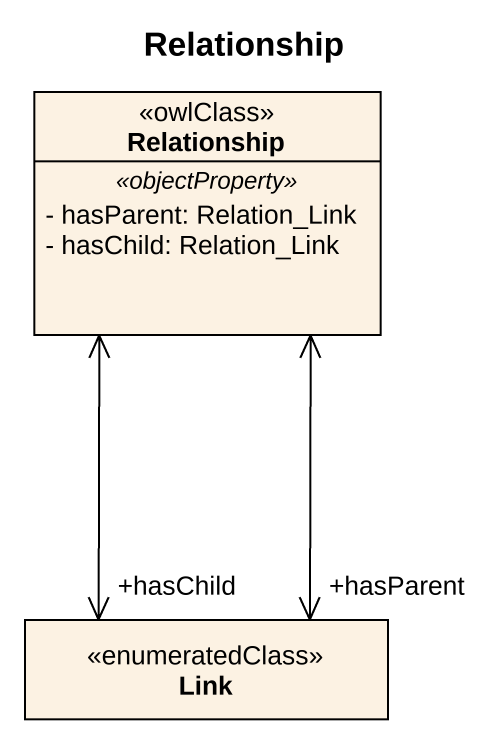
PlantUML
@startuml
title Relationship
hide circle
hide empty members
skinparam classAttributeIconSize 0
class Relationship <<owlClass>> {
  .. <<objectProperty>> ..
  - hasParent: Relation_Link
  - hasChild: Relation_Link
}
class Link <<enumeratedClass>>
Relationship <--> "+hasParent" Link
Relationship <--> "+hasChild" Link
@enduml
